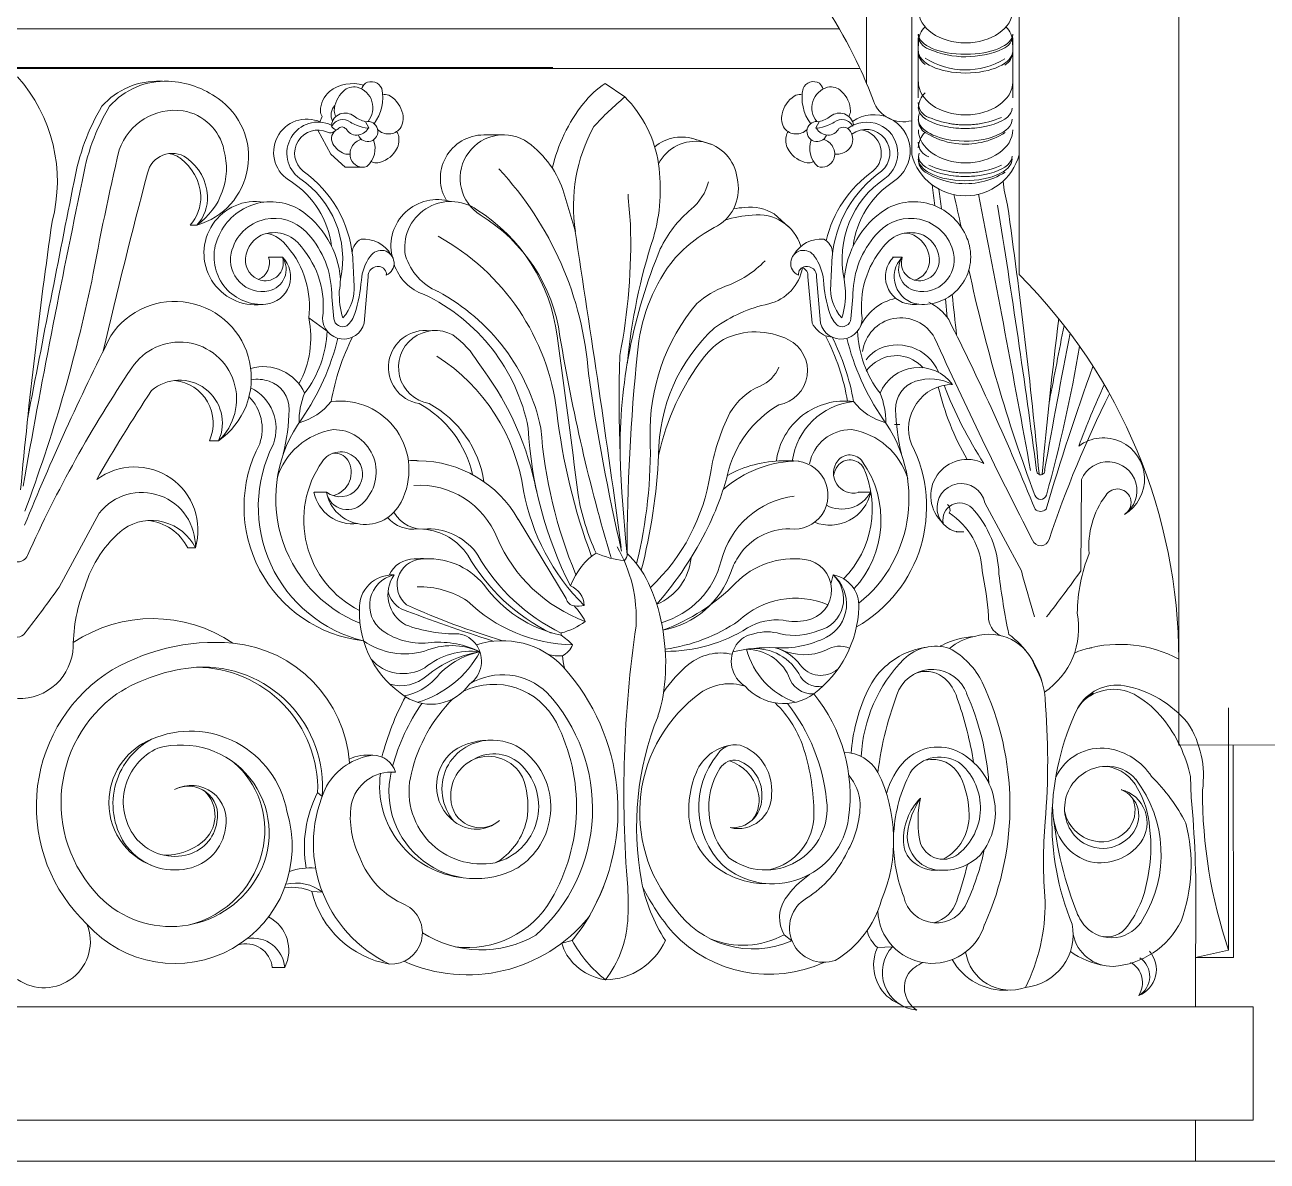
# Model space of a CAD drawing. Header units: millimetres. Extents: x 542654 to 551203, y 315718 to 321804.
# Drawn here: x 550587.9 to 550752, y 320122.6 to 320272.7 of the extents above; entities that cross this region are included whole.
import ezdxf

# ---------------------------------------------------------------- set-up
doc = ezdxf.new("R2010")
doc.units = ezdxf.units.MM
doc.layers.add('cad-block.com', color=250, linetype='Continuous')

msp = doc.modelspace()

# ---------------------------------------------------------------- linework, layer by layer
at = {"layer": 'cad-block.com', "color": 18, "lineweight": 15, "true_color": 0x000000}
msp.add_line((550653.01, 320207.39), (550659.34, 320196.92), dxfattribs=at)
for points in [[(550756.21, 320542.81), (550764.79, 320542.81), (550764.79, 320177.6), (550740.27, 320177.56), (550740.27, 320536.76)], [(550480.63, 320272.2), (550695.44, 320272.2)], [(550705.87, 320263.07), (550705.87, 320271.02)], [(550718.34, 320263.07), (550718.34, 320271.02)], [(550480.63, 320266.95), (550698.18, 320266.95)], [(550657.58, 320267.07), (550483.86, 320267.07)], [(550627.12, 320260.59), (550626.82, 320259.91)], [(550632.87, 320259.92), (550633.28, 320259.1)], [(550692.76, 320259.92), (550692.35, 320259.1)], [(550632.51, 320253.9), (550630.17, 320253.9), (550628.29, 320255.65), (550626.55, 320258.81)], [(550651.1, 320258.18), (550648.48, 320258.18)], [(550675.89, 320257.75), (550678.49, 320256.95)], [(550688.74, 320246.04), (550686.83, 320247.74), (550686.83, 320247.74)], [(550610.58, 320246.27), (550609.68, 320246.27), (550609.68, 320246.27), (550609.68, 320246.27)], [(550621.88, 320242.02), (550620.05, 320242.02)], [(550702.46, 320242.02), (550703.75, 320242.02)], [(550709.46, 320236.52), (550709.7, 320234.04)], [(550627.78, 320232.26), (550625.35, 320233.99)], [(550693.61, 320231.62), (550694.49, 320231.46)], [(550702.73, 320219.9), (550703.43, 320219.9)], [(550613.44, 320217.77), (550612.23, 320217.77)], [(550689.43, 320215.1), (550687.45, 320215.1)], [(550627.69, 320210.98), (550626.05, 320210.98)], [(550697.94, 320210.98), (550699.59, 320210.98)], [(550710.87, 320205.72), (550711.89, 320205.72), (550711.89, 320205.72), (550711.89, 320205.72), (550711.89, 320205.72)], [(550610.38, 320203.6), (550609.36, 320203.6)], [(550694.62, 320200.03), (550694.33, 320198.83)], [(550746.86, 320182.46), (550746.86, 320150.46)], [(550742.49, 320142.96), (550742.49, 320149.49), (550747.51, 320149.49), (550747.46, 320177.57)], [(550627.11, 320170.75), (550626.53, 320171.28)], [(550660.15, 320151.73), (550658.79, 320151.39)], [(550688.15, 320152.5), (550689.18, 320151.7)], [(550700.48, 320150.81), (550702.42, 320150.88)], [(550622.18, 320148.17), (550620.53, 320148.17), (550620.53, 320148.17)], [(550480.63, 320142.96), (550750.09, 320142.96), (550750.09, 320127.99), (550480.63, 320127.99)], [(550742.49, 320127.99), (550742.49, 320122.58)], [(550424.02, 320122.58), (550777.14, 320122.58)]]:
    msp.add_lwpolyline(points, dxfattribs=at)
for points in [[(550705, 320500.35), (550705, 320255.56, 0.765936), (550719.19, 320255.56), (550719.19, 320507.66)], [(550664.94, 320292.97), (550664.94, 320476.91, -0.820864), (550699.03, 320476.91), (550699.03, 320264.99)], [(550644.25, 320294.07, 0.874655), (550658.42, 320296, -1.163134), (550658.42, 320296, 0.274733), (550666.66, 320293.14, 0.223375), (550666.66, 320293.14, -0.265205), (550679.66, 320290.54, -0.114043), (550698.07, 320267.18, -0.018606), (550699.93, 320262.7, 0.388918), (550705, 320260.06, -0.149469)], [(550705.87, 320270.42, -0.204052), (550706.76, 320272.45, -1.230716)], [(550705.87, 320271.45, 0.329104), (550707.27, 320269.51, 1.230716)], [(550718.34, 320271.45, -0.315411), (550717.03, 320269.54, -1.230716)], [(550718.34, 320270.42, 0.204052), (550717.45, 320272.45, 1.230716)], [(550705.87, 320269.2, 0.255078), (550706.78, 320267.5, 1.230716)], [(550706.78, 320268.3, 0.283645), (550717.28, 320268.21, 6.055652)], [(550707.27, 320269.51, 0.209639), (550717.03, 320269.54, 6.055652)], [(550718.34, 320269.2, -0.278993), (550717.28, 320267.4, -1.230716)], [(550586.88, 320265.87, -0.251368), (550591.46, 320246.75, -16.262334)], [(550587.62, 320211.76, -0.008061), (550595.43, 320252.04, -0.096888), (550599.04, 320261.96, -0.22737), (550606.82, 320265.27, -0.147236), (550613.37, 320262.99, -0.635007), (550610.58, 320246.27)], [(550588.24, 320220.84, -0.001524), (550594.36, 320252.04, -0.09068), (550598.03, 320261.96, -0.22737), (550605.81, 320265.27, -0.006582), (550606.03, 320265.28, -0.006582)], [(550632.59, 320264.74, 0.085964), (550632.59, 320264.74, 0.2416), (550628.08, 320263.93, 0.199595), (550626.89, 320261.35, 0.115632), (550627.12, 320260.59, 785794.277615)], [(550632.32, 320264.25, -0.123858), (550632.84, 320265, -0.542119), (550632.84, 320265, -0.461689), (550634.99, 320264.3, -0.216729), (550633.98, 320259.66)], [(550661.63, 320262.32, -0.078463), (550664.51, 320264.99), (550667.12, 320263.2)], [(550693.31, 320264.25, 0.123858), (550692.8, 320265, 0.542119), (550692.8, 320265, 0.461689), (550690.64, 320264.3, 0.216729), (550691.66, 320259.66)], [(550633.18, 320259.95, 0.549679), (550631.75, 320264.47, 0.27418), (550629.91, 320263.93, 0.199595), (550628.71, 320261.35, 0.113338), (550628.94, 320260.61, 785794.277615)], [(550634.45, 320258.89, 0.442894), (550637.43, 320259.03, 0.194733), (550637.76, 320260.97, 0.199595), (550636.14, 320263.31, 0.170967), (550635.24, 320263.51, 785794.277615)], [(550670.88, 320244.58, 0.10721), (550671.55, 320254.34, 0.160835), (550667.12, 320263.2, 0.035314), (550663, 320259.27, -1.723862)], [(550691.18, 320258.89, -0.442894), (550688.2, 320259.03, -0.194733), (550687.87, 320260.97, -0.199595), (550689.49, 320263.31, -0.170967), (550690.39, 320263.51, -785794.277615)], [(550692.45, 320259.95, -0.549679), (550693.89, 320264.47, -0.27418), (550695.73, 320263.93, -0.199595), (550696.92, 320261.35, -0.113338), (550696.69, 320260.61, -785794.277615)], [(550705.87, 320261.71, -0.204052), (550706.76, 320263.74, -1.230716)], [(550587.85, 320208.46, 0.037426), (550596.69, 320238.84, -0.011338), (550600.3, 320256.2, -0.356793), (550608.76, 320261.36, -0.309104), (550614.15, 320256.18, -0.221531), (550614.15, 320256.18, -0.31621), (550610.58, 320246.27, -12.968002)], [(550628.49, 320260.01, -0.317644), (550628.81, 320262.07, 3.778674)], [(550661.63, 320262.32, 0.109678), (550657.52, 320253.79)], [(550705.87, 320262.45, 0.329104), (550707.27, 320260.5, 1.230716)], [(550628.36, 320243.48, -0.089113), (550628.36, 320243.48, 0.219839), (550623.04, 320252.02, -0.97396), (550626.94, 320259.86)], [(550629.55, 320239.12, -0.089113), (550629.55, 320239.12, 0.30739), (550624.16, 320252.43, -0.910784), (550628.33, 320259.48)], [(550628.33, 320259.5, -0.579771), (550631.34, 320260.64)], [(550633.28, 320259.1, -0.414698), (550633.19, 320259.07, -0.054351), (550631.66, 320259.46, -0.055485), (550630.87, 320259.86, 0.474328), (550628.39, 320259.3, -0.582288)], [(550631.34, 320260.64, 0.107457), (550632.87, 320259.92, 1442348.621307)], [(550692.35, 320259.1, 0.414698), (550692.44, 320259.07, 0.054351), (550693.97, 320259.46, 0.055485), (550694.76, 320259.86, -0.474328), (550697.24, 320259.3, 0.582288)], [(550694.29, 320260.64, -0.107457), (550692.76, 320259.92, -1442348.621307)], [(550697.3, 320259.5, 0.579771), (550694.29, 320260.64)], [(550696.09, 320239.12, 0.089113), (550696.09, 320239.12, -0.30739), (550701.47, 320252.43, 1.011924), (550696.56, 320259.03)], [(550697.27, 320243.48, 0.089113), (550697.27, 320243.48, -0.219839), (550702.59, 320252.02, 1.029627), (550697.18, 320259.94)], [(550705.87, 320260.2, 0.255078), (550706.78, 320258.49, 1.230716)], [(550707.27, 320260.5, 0.1464), (550714.19, 320259.68, 0.1464)], [(550716.87, 320260.5, -0.1464), (550709.95, 320259.68, -0.1464)], [(550631.16, 320242.01, 0.21965), (550624.63, 320253.37, -0.883254), (550627.83, 320258.53)], [(550628.79, 320258.67, -0.269828), (550627.83, 320258.53, 4.110013)], [(550628.33, 320259.5, 0.344967), (550629.02, 320258.86, 0.267114), (550629.21, 320258.95, -0.231265), (550629.77, 320259.23, -3.53928)], [(550628.55, 320257.01, -0.469291), (550629.13, 320258.88, -61.692363)], [(550629.77, 320259.23, -0.067529), (550630.24, 320259.03, 0.608971), (550633.19, 320259.07)], [(550636.96, 320258.62, -0.117216), (550637.23, 320257.99, -0.194733), (550636.83, 320256.07, -0.199595), (550634.47, 320254.49, -0.126168), (550633.67, 320254.6)], [(550643.64, 320249.35, -0.59225), (550648.48, 320258.18, -0.59225)], [(550665.3, 320202.28, -0.031982), (550658.54, 320231.56, 0.226137), (550648.01, 320247.6), (550648.01, 320247.6, -0.968726), (550653.87, 320257.47, -0.161307), (550658.93, 320250.95), (550660.5, 320245.67, -0.004584), (550666.64, 320203.66)], [(550663, 320259.27, 0.165342), (550660.59, 320245.42)], [(550688.68, 320258.62, 0.117216), (550688.4, 320257.99, 0.194733), (550688.8, 320256.07, 0.199595), (550691.17, 320254.49, 0.126168), (550691.96, 320254.6)], [(550696.56, 320259.03, 0.308789), (550695.39, 320259.03, -0.608971), (550692.44, 320259.07)], [(550693.7, 320244.2, -0.182775), (550699.87, 320253.37, 0.633904), (550698.42, 320258.85)], [(550694.48, 320242.01, -0.21965), (550701, 320253.37, 0.974736), (550697.09, 320258.26)], [(550694.83, 320255.63, 0.124072), (550695.57, 320255.7, 0.638054), (550696.56, 320259.03, 0.04474), (550696.56, 320259.03, 0.04474)], [(550705.87, 320256.48, -0.204052), (550706.76, 320258.51, -1.230716)], [(550706.78, 320258.49, 0.10847), (550710.81, 320257.04, 6.055652)], [(550717.36, 320258.49, -0.173771), (550710.81, 320257.04, -6.055652)], [(550630.8, 320255.63, -0.124072), (550630.06, 320255.7, -0.174366), (550628.55, 320257.01, -0.04474), (550628.55, 320257.01, -0.04474)], [(550632.31, 320257.58, 0.449595), (550630.93, 320254.96, 0.38723), (550633.03, 320253.99, 0.886133), (550633.03, 320253.99, 0.313382), (550633.9, 320257.52, 785794.277615)], [(550676.57, 320257.54, 0.272681), (550671.05, 320256.6)], [(550673.17, 320241.21, -0.106196), (550679.33, 320246.16, 0.330214), (550681.94, 320252.46, 0.740794), (550671.55, 320254.34, 3.163728)], [(550693.32, 320257.58, -0.449595), (550694.7, 320254.96, -0.38723), (550692.6, 320253.99, -0.886133), (550692.6, 320253.99, -0.313382), (550691.73, 320257.52, -785794.277615)], [(550705.87, 320257.22, 0.329104), (550707.27, 320255.28, 1.230716)], [(550598.19, 320229.59, -0.006566), (550604.05, 320253.13, -0.532715), (550609.21, 320255.15, -0.230921), (550611.97, 320250.11, -0.200704), (550610.58, 320246.27)], [(550606.86, 320255.71, -0.118186), (550608.31, 320255.15, -0.230921), (550611.08, 320250.11, -0.200704), (550609.68, 320246.27)], [(550705.87, 320254.97, 0.255078), (550706.78, 320253.27, 1.230716)], [(550719.19, 320255.56), (550719.19, 320241.95), (550719.19, 320239.74, -0.198608), (550740.27, 320188.92, -15.33169)], [(550666.67, 320203.18, -0.021067), (550662.3, 320226.65, 0.170848), (550650.46, 320253.69)], [(550706.78, 320253.27, 0.10847), (550710.81, 320251.81, 6.055652)], [(550707.27, 320254.17, 0.1464), (550714.19, 320253.34, 0.1464)], [(550716.87, 320254.17, -0.1464), (550709.95, 320253.34, -0.1464)], [(550717.36, 320253.27, -0.173771), (550710.81, 320251.81, -6.055652)], [(550671.79, 320243.12, -0.10725), (550675.86, 320248.36, 0.155827), (550678.16, 320251.98, 6.833505)], [(550708.07, 320248.81, 0.001326), (550707.72, 320251.58)], [(550717.07, 320252.07, 0.039144), (550717.65, 320248.88)], [(550667.4, 320202.74, -0.032939), (550666.43, 320229.02, 0.056907), (550667.84, 320246.39, -0.007846), (550667.53, 320250.36, 0.009538)], [(550708.93, 320248.41, 0.001228), (550708.56, 320251.03)], [(550711.53, 320246.01, 0.011135), (550710.56, 320250.29)], [(550720.7, 320213.84, 0.002589), (550713.84, 320250.34, 0.002589)], [(550619.44, 320249.29, 1.152336), (550619.15, 320235.78, 0.317197)], [(550624.11, 320248.34, 0.459898), (550613.34, 320244.54, 0.041388), (550613.01, 320243.55, 0.041388)], [(550629.55, 320239.12, 0.231049), (550624.11, 320248.34)], [(550636.35, 320242.15, -0.573683), (550644.1, 320249.37, -2.594727)], [(550681.46, 320248.42, -0.02415), (550682.94, 320248.59, -0.171499), (550686.83, 320247.74)], [(550696.09, 320239.12, -0.231049), (550701.52, 320248.34)], [(550701.52, 320248.34, -0.459898), (550712.3, 320244.54, -0.041388), (550712.62, 320243.55, -0.041388)], [(550721.5, 320213.84, 0.006584), (550716.35, 320248.88), (550716.35, 320248.88)], [(550721.82, 320213.4, 0.012721), (550717.65, 320248.88), (550717.65, 320248.88)], [(550587.29, 320211.28, -0.012697), (550591.46, 320246.75), (550591.46, 320246.75)], [(550621.88, 320242.02, -0.529558), (550620.06, 320237.58, -0.542328), (550615.11, 320242.54, -0.296741), (550619.6, 320247.03, -0.256079), (550624.95, 320245.41, -0.181484), (550628.36, 320237.74, 0.011463), (550628.67, 320233.88, 0.529397), (550630.37, 320232.97, 0.287354), (550630.37, 320232.97, -0.172993)], [(550680.32, 320246.91, -0.059979), (550683.94, 320247.59, -0.36159), (550690.37, 320243.47, -0.36159)], [(550703.75, 320242.02, 0.529558), (550705.57, 320237.58, 0.542328), (550710.53, 320242.54, 0.296741), (550706.04, 320247.03, 0.256079), (550700.68, 320245.41, 0.181484), (550697.27, 320237.74, -0.011463), (550696.96, 320233.88, -0.529397), (550695.27, 320232.97, -0.287354), (550695.27, 320232.97, 0.172993)], [(550627.18, 320233.99, 0.21172), (550624.38, 320243.38, 0.354921), (550619.06, 320244.92, 0.3067), (550617.01, 320241.34, 0.370824), (550619.44, 320238.91, 0.534157), (550621.88, 320242.02, 8.530922)], [(550625.35, 320233.99, 0.21172), (550622.55, 320243.38, 0.190567), (550619.86, 320245.17, 0.190567)], [(550698.45, 320233.99, -0.21172), (550701.25, 320243.38, -0.354921), (550706.57, 320244.92, -0.3067), (550708.62, 320241.34, -0.370824), (550706.19, 320238.91, -0.534157), (550703.75, 320242.02, -8.530922)], [(550704.03, 320245.19, -0.21172), (550704.03, 320245.19, -0.139064), (550705.28, 320244.92, -0.3067), (550707.33, 320241.34, -0.319594), (550705.38, 320238.99, -0.534157), (550705.38, 320238.99, -8.530922)], [(550613.01, 320243.55, 0.511766), (550619.7, 320235.8, 0.629067), (550621.88, 320242.02)], [(550636.2, 320242.35, 0.243152), (550636.2, 320242.35, 0.293221), (550632.26, 320244.39, 0.276192), (550631.09, 320242.63, 0.231265)], [(550662.71, 320202.49, -0.060187), (550658.12, 320221.56, 0.241847), (550642.43, 320244.78, 1.902929)], [(550667.44, 320228.07, -0.055702), (550670.88, 320244.58, 0.381708)], [(550689.43, 320242.35, -0.243152), (550689.43, 320242.35, -0.293221), (550693.38, 320244.39, -0.276192), (550694.54, 320242.63, -0.231265)], [(550712.62, 320243.55, -0.511766), (550705.94, 320235.8, -0.629067), (550703.75, 320242.02)], [(550618.69, 320239.07, 0.393732), (550620.05, 320242.02)], [(550631.16, 320242.01, 0.000261), (550631.33, 320238.39, -0.207649), (550629.87, 320233.99, -0.085267), (550629.39, 320237.53, 0.014662), (550629.55, 320239.12, 0.034849)], [(550635.6, 320239.66, 1.365028), (550633.46, 320242.11, 0.139299), (550632.3, 320239, -0.056208), (550631.45, 320234.58, -0.144052), (550630.37, 320232.97, -0.231379)], [(550642.42, 320237.48, -0.220525), (550638.14, 320242.21, -23.912184)], [(550666.48, 320215.87, -0.102031), (550671.79, 320243.12, 7259.273525)], [(550690.03, 320239.66, -1.365028), (550692.17, 320242.11, -0.139299), (550693.33, 320239, 0.056208), (550694.18, 320234.58, 0.144052), (550695.27, 320232.97, 0.231379)], [(550694.48, 320242.01, -0.000261), (550694.3, 320238.39, 0.207649), (550695.76, 320233.99, 0.085267), (550696.25, 320237.53, -0.014662), (550696.09, 320239.12, -0.034849)], [(550705.94, 320235.8, -0.038189), (550704.79, 320235.8, -0.629067), (550702.6, 320242.02)], [(550627.18, 320233.99, 0.882595), (550632.66, 320233.3, 0), (550633.21, 320239.43, -0.486696), (550634.69, 320240.78, -0.415656), (550635.6, 320239.66, 1.136714)], [(550659.91, 320198.58, -0.104453), (550654.35, 320219.44, 0.237807), (550640.6, 320237.09), (550640.6, 320237.09, -0.237232), (550636.62, 320241.11, -0.931198)], [(550668.78, 320229.39, -0.140226), (550673.17, 320241.21, 4.106642)], [(550676.61, 320235.91, -0.095175), (550680.42, 320238.18, 0.111555), (550685.63, 320241.53, 5.93753)], [(550690.57, 320240.66, -0.298802), (550686.11, 320235.86, 0.102903), (550678.94, 320232.67)], [(550698.45, 320233.99, -0.882595), (550692.97, 320233.3, 0), (550692.42, 320239.43, 0.486696), (550690.95, 320240.78, 0.415656), (550690.03, 320239.66, -1.136714)], [(550693.61, 320231.62, -0.150656), (550691.84, 320233.3, 0), (550691.29, 320239.43, 0.341865), (550690.57, 320240.65, 0.415656), (550690.57, 320240.65, -1.136714)], [(550721.26, 320210.58, -0.036692), (550712.55, 320240.36, -0.036692)], [(550710.92, 320231.71, 0.002504), (550710.34, 320237.09, 0.002634)], [(550587.82, 320206.6, -0.019751), (550599.22, 320231.65, -1.208785), (550613.44, 320217.77, 0.803831), (550604.58, 320224.39, 0.017409), (550597.35, 320212.64, 0.020544)], [(550668.65, 320201.53, 0.067942), (550670.45, 320218.22, -0.18379), (550676.61, 320235.91, -2.74434)], [(550702.9, 320236.59, 0.242255), (550698.13, 320232.68)], [(550721.29, 320208.73, 0.019751), (550709.89, 320233.78, 0.131394), (550707.26, 320236.06, 0.131394)], [(550625.35, 320233.99, -0.181124), (550624.05, 320225.29, 2.102585)], [(550698.52, 320229.54, -0.729708), (550708.03, 320231.36, 0.013569), (550720.96, 320204.65)], [(550722.23, 320213.4, -0.007328), (550724.42, 320233.9, -0.007328)], [(550627.78, 320232.26, -0.157589), (550624.8, 320224.05, 2.102585)], [(550646.99, 320213.3, -0.031281), (550646.99, 320213.3, 0.214902), (550639.92, 320222.69, -0.98469), (550641.4, 320232.29, -0.98469)], [(550648.5, 320212.36, -0.030448), (550648.5, 320212.36, 0.232542), (550641.25, 320222.69, -1.177597), (550644.37, 320231.75, -0.113361), (550647.71, 320228.09, -0.110473), (550655.22, 320212.16, 0.026367), (550655.46, 320211.09, 0.083078)], [(550669.27, 320200.66, 0.051493), (550671.56, 320215.88, -0.20904), (550678.94, 320232.67, -0.155737)], [(550680.14, 320231.16, -0.237404), (550688.73, 320231.11, -0.720678), (550687.44, 320222.51, 1.347756)], [(550697.85, 320232.26, 0.157589), (550700.83, 320224.05, -2.102585)], [(550722.56, 320213.88, -0.003616), (550725.91, 320231.99, -0.003616)], [(550723.18, 320222.97, -0.00049), (550725.13, 320233.01, -0.00049)], [(550613.44, 320217.77, 1.127375), (550601.97, 320227.39, 0.042338), (550588.2, 320202.61, 2.309691)], [(550632.12, 320193.66, -0.027462), (550632.12, 320193.66), (550632.12, 320193.66, -0.490067), (550624.45, 320220.67, 0.088107), (550629.21, 320231.31, 0.088107)], [(550628.32, 320222.94, -0.076166), (550631.14, 320231.46, 3.182596)], [(550680.14, 320231.16, 0.087382), (550677.62, 320228.88, 0.111582), (550671.55, 320215.82, 0.111582)], [(550696.53, 320222.94, 0.08037), (550693.61, 320231.62, -3.182596)], [(550697.31, 320222.94, 0.076166), (550694.49, 320231.46, -3.182596)], [(550698.01, 320196.29, 0.027462), (550698.01, 320196.29), (550698.01, 320196.29, 0.401771), (550701.18, 320220.67, -0.088107), (550696.42, 320231.31, -0.088107)], [(550708.53, 320226.82, 0.451401), (550700.22, 320229.66, 0.071092), (550698.97, 320228.47, 0.33448)], [(550722.79, 320210.58, 0.024868), (550727.18, 320230.24, 0.024868)], [(550661.73, 320196.01, -0.152944), (550653.73, 320211.16, 0.217674), (550642.28, 320228.95)], [(550668.78, 320229.39, 0.025973), (550667.4, 320202.86), (550667.4, 320202.86)], [(550706.51, 320227.39, 0.385), (550700.22, 320228.15, 0.071092), (550698.97, 320226.97, 0.33448)], [(550624.8, 320224.05, 0.374431), (550617.69, 320227.32, 0.725274)], [(550680.99, 320221.44, -0.166163), (550684.97, 320224.99, 0.195185), (550687.46, 320227.49, 6.012753)], [(550700.83, 320224.05, -0.581674), (550710.39, 320225.22, -0.725274)], [(550722.76, 320208.73, -0.015432), (550728.94, 320227.6, -0.015432)], [(550612.23, 320217.77, 0.510616), (550607.68, 320225.73, 0.510616)], [(550621.97, 320216.02, 0.053131), (550622.77, 320221.87, 0.33383), (550620.11, 320225.62, 0.140493), (550617.76, 320225.81, 3.125388)], [(550703.66, 320216.02, -0.053131), (550702.86, 320221.87, -0.33383), (550705.52, 320225.62, -0.200886), (550710.39, 320225.22, -3.125388)], [(550617.68, 320224.76, -0.379436), (550620.68, 320217.32, -0.740798)], [(550628.32, 320222.94, -0.157797), (550624.07, 320220.14, -0.10138), (550624.8, 320224.05, -3.471521)], [(550697.31, 320222.94, 0.157797), (550701.57, 320220.14, 0.10138), (550700.83, 320224.05, 3.471521)], [(550710.39, 320225.22, 0.518783), (550704.96, 320217.32, 0.740798)], [(550708.51, 320224.89, 0.072203), (550712.32, 320215.3)], [(550709.28, 320225.1, 0.052299), (550714.53, 320214.76)], [(550731.11, 320223.98, 0.034131), (550723.14, 320204.74)], [(550730.44, 320225.16, 0.019993), (550727.07, 320217.07)], [(550617.46, 320223.6, 0.262784), (550617.46, 320223.6, -0.285755), (550618.87, 320217.37)], [(550628.32, 320222.94, -0.608552), (550637.54, 320209.67, -0.723694), (550627.69, 320210.98, -0.860486)], [(550680.68, 320213.3, 0.031281), (550680.68, 320213.3, -0.208341), (550687.44, 320222.51, -0.208341)], [(550697.31, 320222.94, 0.414473), (550687.12, 320215.09, 0.423693)], [(550697.31, 320222.94, 0.345344), (550689.23, 320215.09, 0.414412)], [(550670.49, 320198.39, 0.167265), (550678.41, 320213.42, -0.079104), (550680.99, 320221.44, 10.717964)], [(550621.16, 320212.78, -0.285721), (550628.6, 320219.24, -0.659885), (550632.74, 320209.8, -0.655759), (550627.69, 320210.98, -2.241637)], [(550704.47, 320212.78, 0.285721), (550697.04, 320219.24, 0.360712), (550691.49, 320214.72, 0.360712)], [(550632.59, 320191.33, -0.034039), (550632.59, 320191.33, -0.527783), (550618.87, 320217.37, -0.5535), (550618.87, 320217.37)], [(550632.59, 320191.33, -0.034039), (550632.59, 320191.33, -0.484352), (550620.68, 320217.32, -0.5535), (550620.68, 320217.32)], [(550697.7, 320193.17, 0.034039), (550697.7, 320193.17, 0.401946), (550704.96, 320217.32, 0.5535), (550704.96, 320217.32)], [(550727.07, 320217.07, -0.022122), (550727.07, 320217.07, -1.054172), (550733.09, 320208.03, 1.28214), (550730.62, 320210.53, 0.182518), (550728.43, 320202.87)], [(550627.13, 320215, -0.460984), (550631.48, 320215.55, -0.961962), (550627.69, 320210.98, -0.865354)], [(550628.54, 320216.12, -0.282373), (550630.5, 320215.2, -0.500674), (550628.65, 320210.54, -0.570817)], [(550698.5, 320215, 0.515214), (550695.22, 320215.11, 0.709758), (550697.93, 320210.92, 0.570817)], [(550597.35, 320212.64, -0.022122), (550597.35, 320212.64, -0.721603), (550610.38, 320203.6, 0.459297), (550600.9, 320206.1, 0.15792), (550595.79, 320198.44)], [(550632.04, 320195.35, -0.457181), (550627.13, 320215)], [(550638.51, 320215.11, -0.061702), (550639.63, 320215.14, -7.839688)], [(550688.89, 320206.11, 1.066013), (550689.4, 320215.1, 5.01846)], [(550698.62, 320214.21, 0.530208), (550695.22, 320214.45, 0.134645), (550694.69, 320213.16, 0.570817)], [(550695.99, 320199.52, 0.034039), (550695.99, 320199.52, 0.312419), (550698.58, 320214.31, 0.5535), (550698.58, 320214.31)], [(550697.37, 320198.2, 0.353627), (550698.5, 320215)], [(550714.53, 320214.76, 0.022122), (550714.53, 320214.76, 0.886259), (550709.16, 320206.89, -0.738782), (550712.94, 320208.9, -0.1826), (550716.52, 320200.14)], [(550722.57, 320213.94, -1.146163), (550721.5, 320213.84, -3.805328)], [(550733.09, 320208.03, 1.337696), (550727.41, 320212.65, 0), (550727.34, 320200.57, 0.345817)], [(550680.68, 320213.3, -0.05008), (550678.11, 320206.4, -0.06423), (550671.33, 320196.16, 0.097252)], [(550610.38, 320203.6, 0.724857), (550597.69, 320208.22, 0), (550592.39, 320198.44, 0.345817)], [(550631.82, 320206.82, -0.391452), (550626.03, 320210.98)], [(550661.87, 320193.9, -0.205055), (550650.23, 320204.92, 0.326908), (550639.25, 320211.86)], [(550692.16, 320207, 0.461618), (550699.6, 320210.98)], [(550693.73, 320209.24, 0.405864), (550699.59, 320210.98)], [(550711.89, 320205.72, -2.246007), (550714.68, 320209.58, 0), (550719.49, 320200.57, -0.345817)], [(550722.79, 320210.58, -0.727286), (550721.26, 320210.58, -15.01189)], [(550671.95, 320193.73, 0.266147), (550679.84, 320201.91, -0.308533), (550689.48, 320210.46, 15.726434)], [(550709.72, 320209.35, -0.384974), (550709.96, 320208.23, -0.238793), (550714.32, 320200.57)], [(550609.36, 320203.6, 0.266072), (550604.05, 320207.22, 0.266072)], [(550639.8, 320206.12, -0.252702), (550635.77, 320207.62)], [(550722.76, 320208.73, -0.417675), (550721.29, 320208.73, 0.325349)], [(550723.14, 320204.74, -0.742268), (550720.96, 320204.65, 443.735523)], [(550588.2, 320202.61, -0.62323), (550585.6, 320202.52, 443.735523)], [(550663.32, 320202.91, 0.073091), (550667.02, 320201.91, 0.239093), (550667.4, 320202.86, -0.002105), (550667.4, 320202.86, -0.035728), (550667.4, 320202.86, 11.056755)], [(550664.57, 320146.54, 0.144462), (550667.48, 320154.29, 0.036311), (550667.48, 320158.76, -0.056388), (550668.58, 320193.3, 0.00893), (550668.58, 320193.3, 0.146695), (550666.08, 320203.76, 2.966604)], [(550675.85, 320202.31, -0.276004), (550671.33, 320196.16)], [(550682.23, 320202.63, 0.068029), (550681.14, 320200.49, -0.269661), (550672.14, 320192.74, -1.793084)], [(550728.43, 320202.87, 0.092008), (550726.87, 320194.98, -0.301371), (550722.53, 320184.56, -96.939635)], [(550650.94, 320191.35, -0.032244), (550638.28, 320196.07, 1.089111), (550638.28, 320196.07, 0.083746), (550638.28, 320196.07, -0.672013), (550640.11, 320202.12), (550640.11, 320202.12, -0.252837), (550648.47, 320198.76, 0.18475), (550658.69, 320192.07)], [(550672.45, 320189.94, 0.143683), (550683.31, 320193.04, -0.16372), (550688.02, 320194.05, 0.093637), (550691.07, 320194.02, 0.857179), (550690.84, 320202.09), (550690.84, 320202.09, 0.236212), (550681.73, 320198.94, -0.1101), (550672.14, 320192.74)], [(550638.14, 320183.95, -0.263178), (550632.05, 320195.46, -0.079631), (550632.05, 320195.46, -0.445392), (550636.62, 320200.03, 0.441876), (550638.13, 320193.45, 0.520374), (550638.13, 320193.45, 0.095058), (550645.18, 320192.25, -0.214438), (550647.5, 320190.8)], [(550636.62, 320200.03, 0.643361), (550635.06, 320192.7, 0.19463), (550641.57, 320191.11, -0.132358), (550647.97, 320189.88, -1.541494)], [(550694.62, 320200.03, -0.533362), (550693.73, 320191.8, -0.13189), (550686.97, 320190.41, 0.071598), (550681.35, 320189.86, 1.541494)], [(550692.07, 320184.32, 0.084135), (550692.07, 320184.32, 0.2251), (550698.02, 320195.76, 0.378896), (550694.62, 320200.03, -0.59869), (550692.71, 320192.68, -0.150676), (550687.68, 320192.25, 0.151464), (550684.15, 320192.25, 0.214438), (550681.82, 320190.8)], [(550714.32, 320200.57, -0.026908), (550715.15, 320194.61, 0.378377), (550715.15, 320194.61, 96.939635)], [(550716.52, 320200.14, 0.018994), (550717.82, 320192.19, -0.166536), (550722.24, 320185.84, 96.939635)], [(550719.49, 320200.57, 0.01179), (550721.23, 320194.5, -25.391163), (550721.23, 320194.5, -3.492006)], [(550727.34, 320200.57, -0.009847), (550722.82, 320194.5, 25.391163), (550722.82, 320194.5, 3.492006)], [(550595.79, 320198.44, 0.092008), (550594.23, 320190.55, -0.414524), (550586.88, 320183.71, -96.939635)], [(550592.39, 320198.44, -0.009847), (550587.88, 320192.37, 25.391163), (550587.88, 320192.37, 3.492006)], [(550660.21, 320190.82, -0.190271), (550646.29, 320196.61, 0.15094), (550639.69, 320198.46)], [(550659.91, 320198.58, -0.308688), (550661.73, 320196.01, -0.103957), (550660.42, 320195.94, -0.304922), (550659.34, 320196.92, 9.012653)], [(550658.7, 320192.37, 0.096266), (550661.87, 320193.9, 0.06567), (550660.42, 320195.94, -94.725032)], [(550672.43, 320190.24, 0.117237), (550682.13, 320193.96, -0.298603), (550693.91, 320196.09)], [(550594.25, 320191.09, -0.30421), (550615.33, 320191.03, -2.509184)], [(550716.72, 320192.03, -0.302315), (550715.15, 320194.61, 134.157073)], [(550587.88, 320192.37, -0.535306), (550585.87, 320192.37, -24.231377)], [(550615.33, 320191.03, 0.164462), (550598.44, 320186.9), (550598.44, 320186.9, 0.47449), (550596.06, 320153.91), (550596.06, 320153.91, 0.807857), (550622.47, 320168.82), (550622.47, 320168.82, 0.481169), (550604.59, 320178.33), (550604.59, 320178.33, 0.453805), (550601.33, 320164.14, 0.289389), (550609.36, 320161.24, 0.0695), (550609.36, 320161.24, 0.317906), (550614.36, 320166.56, 0.643474), (550607.64, 320171.67)], [(550630.75, 320175.19, 0.365046), (550615.33, 320191.03)], [(550632.59, 320191.33, 0.224245), (550640.64, 320189.97, -0.209823), (550647.97, 320189.88, -8.862265)], [(550647.5, 320190.8, -0.413433), (550646.57, 320185.6, -0.14578)], [(550659.11, 320187.73, 0.001901), (550658.97, 320187.89), (550658.97, 320187.89, 0.290022), (550647.5, 320190.8)], [(550658.85, 320189.34, 0.167135), (550660.21, 320190.82, 0.049106), (550658.69, 320192.07, -161947.003626)], [(550681.82, 320190.8, 0.421558), (550682.99, 320185.34, 0.14578)], [(550713.31, 320191.89, 0.112496), (550708.97, 320190.72, 0.028689), (550708.74, 320190.58, -1.904773)], [(550713.31, 320191.89, 0.142353), (550710.01, 320190.32, 2.62619)], [(550721.33, 320187.8, 0.41344), (550713.31, 320191.89, 1.636938)], [(550728.04, 320190.27, -0.192082), (550740.27, 320188.92, -1.350051)], [(550633.58, 320188.91, 0.358483), (550640.67, 320187.77, -0.206814), (550647.97, 320189.88, -0.011054)], [(550637.99, 320184.05, 0.147367), (550642.05, 320186.3, -0.173947), (550647.97, 320189.88, -57.748043)], [(550639.74, 320183.21, 0.196776), (550647.97, 320189.88, 5.231502)], [(550640.96, 320186.71, -0.134328), (550647.97, 320189.88, -6.599534)], [(550656.98, 320189.55, 0.090115), (550658.85, 320189.34, -1.182473)], [(550672.23, 320184.55, -0.078143), (550675.56, 320188.24), (550675.56, 320188.24, -0.22875), (550681.27, 320189.56)], [(550690.08, 320187.01, 0.309317), (550683.18, 320190.22, 6.599534)], [(550689.6, 320183.21, -0.246044), (550683.18, 320190.22, -5.231502)], [(550692.07, 320184.32, -0.351713), (550688.74, 320186.72, 0.285039), (550683.18, 320190.22, 57.748043)], [(550695.22, 320187.57, -0.434127), (550690.26, 320188.16, 0.169184), (550686.97, 320190.41, 0.011054)], [(550696.8, 320190.36, 0.247402), (550693.66, 320190.08, -0.208665), (550687.69, 320190.17, 8.862265)], [(550707.02, 320190.5, 0.154788), (550701.49, 320187.92, 0.107963), (550698.97, 320184.32, 0.089584), (550697.02, 320176.51, 2.17136)], [(550714.31, 320185.85, 0.156745), (550710.01, 320190.32, 1.99593)], [(550726.49, 320189.69, -0.085561), (550728.81, 320190.42, -1.117027)], [(550610.53, 320187.85, 0.121611), (550600, 320184.32), (550600, 320184.32, 0.474844), (550598.34, 320156.92), (550598.34, 320156.92, 0.482937), (550618.76, 320160.48), (550618.76, 320160.48, 0.658115), (550605.43, 320177.15), (550605.43, 320177.15, 0.479747), (550602.4, 320165.42, 0.289389), (550609.07, 320163.01, 0.0695), (550609.07, 320163.01, 0.317906), (550613.23, 320167.43, 0.643474), (550607.64, 320171.67)], [(550627.11, 320170.75, 0.454252), (550610.53, 320187.85)], [(550625.01, 320161.31, -0.164036), (550626.53, 320171.28, 0.420222), (550610.53, 320187.85, 0.595186)], [(550662.3, 320154.79, 0.010001), (550662.3, 320154.79), (550662.3, 320154.79, 0.328026), (550658.97, 320187.89, 0.094831)], [(550698.34, 320176.05, -0.184481), (550703.95, 320188.91)], [(550722.61, 320183.71, 0.13038), (550721.33, 320187.8, 0.481549)], [(550636.06, 320185.6, 0.253456), (550640.96, 320186.71, -1.295273)], [(550655.34, 320152.43), (550655.34, 320152.43, 0.420189), (550656.84, 320184.45), (550656.84, 320184.45, 0.343142), (550646.62, 320185.64, 0.181335)], [(550693.26, 320185.35, -0.362805), (550690.08, 320187.01, 1.295273)], [(550713.16, 320175.3, 0.008639), (550712.97, 320176.43, 0.04176), (550710.85, 320184.18, 0.148208), (550709.06, 320186.58, 0.262427), (550705.42, 320187.01)], [(550638.14, 320183.95, 0.40472), (550646.57, 320185.6, -2.094912)], [(550645.78, 320184.68, -0.407055), (550658.06, 320180.52, -0.255218), (550657.39, 320157.15, -0.301212), (550644.71, 320150.91, -16.404156)], [(550673.59, 320156.15), (550673.59, 320156.15, -0.432861), (550677.1, 320184.45), (550677.1, 320184.45, -0.233459), (550682.99, 320185.34, -0.181335)], [(550692.07, 320184.32, -0.208807), (550696.66, 320167.93), (550696.66, 320167.93, -0.594445), (550680.04, 320161.68), (550680.04, 320161.68, -0.382065), (550679.35, 320176.33, -0.375358), (550682.8, 320177.37, -0.0695), (550682.8, 320177.37, -0.317906), (550686.49, 320171.07, -0.496494), (550681.02, 320166.65)], [(550692.07, 320184.32, -0.385333), (550682.99, 320185.34, 2.094912)], [(550700.53, 320173.95, -0.063613), (550703.31, 320184.86)], [(550741.49, 320180.47, 0.171669), (550733.09, 320185.4, 0.31815), (550726.9, 320182.41, 1.347009)], [(550728.97, 320184.44, 0.098659), (550726.9, 320182.41)], [(550738.19, 320181.05, 0.08197), (550734.78, 320184.04, 0.325183), (550727.83, 320183.53, 1.087577)], [(550635.01, 320175.97, -0.059971), (550638.14, 320183.95)], [(550644.39, 320183.68, 0.138983), (550638.91, 320173.84), (550638.91, 320173.84, 0.551004), (550649.98, 320162.02), (550649.98, 320162.02, 0.579061), (550653.5, 320174.85, 0.342316), (550647.21, 320175.71, 0.0695), (550647.21, 320175.71, 0.317906), (550644.14, 320170.48, 0.643474), (550650.53, 320167.59)], [(550688.59, 320183.05, -0.141473), (550693.76, 320170.22), (550693.76, 320170.22, -0.664156), (550680.83, 320162.68), (550680.83, 320162.68, -0.339835), (550679.66, 320174.46, -0.323788), (550682.1, 320175.52, -0.0695), (550682.1, 320175.52, -0.347419), (550685.18, 320170.48, -0.437695), (550681.02, 320166.65)], [(550686.16, 320161.06, 0.354768), (550692.08, 320168.45, 0.072214), (550690.81, 320176.85, 0.12893), (550686.95, 320183.13, 0.231429)], [(550720.01, 320145.52, 0.118018), (550722.63, 320156.9, -0.041155), (550722.63, 320167.46, 0.041721), (550722.61, 320183.71, 12.046123)], [(550671.49, 320181.39, 0.141182), (550669.29, 320159.62, 0.094091), (550672.46, 320151.73, -0.288639), (550664.57, 320146.54, -0.191732)], [(550726.9, 320182.41, 0.212061), (550726.2, 320153.91, -0.439896), (550720.01, 320145.52)], [(550738.19, 320181.05, -0.114006), (550741.83, 320173.41), (550741.92, 320170.65, -0.026099), (550742.53, 320155.35, -0.001642), (550742.49, 320149.49), (550746.86, 320150.46)], [(550743.41, 320171.61, 0.177943), (550741.49, 320180.47, 0.177943)], [(550604.93, 320161.53, -0.346155), (550599, 320170.7, -0.286216), (550604.59, 320178.33, -5.179218)], [(550649.71, 320178.19, 0.164207), (550644.45, 320176.77, 0.193951), (550644.45, 320176.77, 0.491216), (550644.58, 320167.46, -3.302206)], [(550633.8, 320176.21, 0.234735), (550627.71, 320172.14, 0.41637), (550636.02, 320148.62)], [(550633.8, 320176.21, 0.128468), (550630.7, 320175.71, -0.211314)], [(550630.95, 320169.64, -0.383051), (550636.8, 320173.97, 0.331879), (550633.8, 320176.21, 1.382577)], [(550647.21, 320175.71, -0.38662), (550653.57, 320173.33, -0.120204), (550654.25, 320168.31, -0.19087), (550651.11, 320162.73, -0.083931), (550649.98, 320162.02, -0.856133)], [(550681.04, 320177.54, 0.25583), (550676.56, 320173.99, 0.119239), (550675.58, 320168.03, 0.225387), (550679.47, 320161.21, 0.155258), (550685.75, 320159.25, -2449053.141301)], [(550696.09, 320176.56, -0.274642), (550700.53, 320173.95, -0.217521), (550701.02, 320157.11)], [(550704.13, 320175.51, -0.321703), (550711.26, 320176.64, -0.986375)], [(550736.69, 320173.4, 0.209926), (550730.96, 320177.1, 3.939568)], [(550609.41, 320153.77, 0.300883), (550619.36, 320164.24, 0.264033), (550615.5, 320175.22, 0.921472)], [(550683.94, 320167.65, 0.246481), (550684.64, 320171.6, 0.254861), (550680.93, 320175.46, 5.104743)], [(550701.66, 320171.14, -0.121343), (550704.13, 320175.51)], [(550704.79, 320173.88, -0.436353), (550711.56, 320175.01, -3.0801)], [(550709.17, 320162.47, 0.279973), (550712.59, 320168.37, 0.104047), (550711.43, 320173.38, 0.347374), (550706.79, 320175.57, 0.607493)], [(550734.59, 320173.03, 0.238791), (550730.6, 320174.74, 6.80133)], [(550730.82, 320174.75, -0.240883), (550734.84, 320171.81, -4.829661)], [(550645.74, 320160.03, -0.423714), (550634.82, 320173.8, -0.02608), (550634.82, 320173.8)], [(550698.19, 320169.81, 0.162029), (550696.7, 320173.56, -1.099539), (550696.7, 320173.56, -1.382577)], [(550702.63, 320166.06, -0.103004), (550704.79, 320173.88)], [(550611.57, 320171.5, -0.45798), (550611.26, 320164.71, -0.172411), (550606.19, 320163.01, -0.53691)], [(550730.32, 320152.25, 0.318574), (550733.79, 320154.07, 0.119708), (550736.17, 320160.07, 0.090902), (550736.41, 320166.72, 0.116357), (550734.84, 320171.81, 0.116859)], [(550743.41, 320171.61, 0.083402), (550746.86, 320150.46, -1.397208)], [(550636.02, 320148.62, 0.810121), (550638.08, 320156.46, -0.206533), (550632.11, 320162.69), (550632.11, 320162.69, -0.150831), (550630.95, 320169.64, -0.15188)], [(550694.91, 320149.11, -0.908491), (550691.1, 320157.32, 0.143613), (550696.46, 320163.43), (550696.46, 320163.43, 0.132544), (550698.19, 320169.81, 0.15188)], [(550706.15, 320170.53, 0.211335), (550703.92, 320164.75, 0.213576), (550705.11, 320162.19, 0.21655), (550708.48, 320161.04, -0.961113)], [(550709.06, 320161.03, -0.461719), (550704.44, 320165.93, -0.115634), (550706.15, 320170.53, -20.065313)], [(550734.08, 320170.67, -0.285293), (550733.75, 320166.64, -0.296691), (550729.04, 320164.89, -0.291653), (550725.21, 320168.73, -6.417385)], [(550731.6, 320148.32, 0.266139), (550740.58, 320154.29, 0.151044), (550741.21, 320167.24, 4.474815)], [(550714.59, 320163.75, -0.054818), (550712.37, 320156.92), (550712.37, 320156.92, -0.752427), (550703.94, 320157.56), (550703.94, 320157.56, -0.086815), (550702.59, 320164.28, -0.086815)], [(550622.81, 320160.84, -0.108681), (550626.26, 320161.31)], [(550707.91, 320154.07, 0.253098), (550710.96, 320156.98, 0.01242), (550712.37, 320161.77)], [(550664.62, 320159.78, -0.091188), (550660.15, 320151.73, 0.102051), (550664.57, 320146.54)], [(550678.39, 320151.96, 0.226562), (550688.15, 320152.5, -0.282605), (550688.27, 320157.24, -0.083777), (550691.51, 320160.46, -0.075772)], [(550627.16, 320158.13), (550625.78, 320158.2), (550625.78, 320158.2, 0.146348), (550622.16, 320158.69, 11.409491)], [(550627.16, 320158.13, 0.2239), (550622.34, 320159.18, 0.250594)], [(550636.02, 320148.62, -0.30125), (550625.78, 320158.2, -0.060586), (550625.78, 320158.2, 1.390723)], [(550673.47, 320152.77, -0.062528), (550669.46, 320158.82, 0.967955)], [(550701.02, 320157.11, -0.192101), (550694.91, 320149.11, 2.094912)], [(550617.23, 320151.99, 0.303679), (550617.23, 320151.99, -0.440676), (550622.18, 320148.17, 0.409765), (550620.05, 320154.86, 1.541012)], [(550662.3, 320154.79, -0.338874), (550637.92, 320148.99, -0.272634)], [(550673.59, 320156.15, 0.361247), (550689.18, 320151.7, 0.274088)], [(550596.06, 320153.91, 0.49946), (550596.06, 320153.91, -0.74554), (550586.88, 320146.58, -1.226798)], [(550703.32, 320143.36, -0.351268), (550700.07, 320149.52, -0.060737), (550700.48, 320150.81, -0.162893), (550699.11, 320153.04, 1399.089496)], [(550727.96, 320153.57, 0.510554), (550735.54, 320154.57, -0.596667)], [(550655.34, 320152.43, -0.278118), (550640.36, 320152.76, -0.274088)], [(550673.47, 320152.77, 0.322977), (550693.4, 320148.85, 0.272634)], [(550616.04, 320151.15, -0.473103), (550620.53, 320148.17)], [(550664.57, 320146.54, -0.200238), (550659.78, 320149.35, -0.107815), (550658.79, 320151.39, -0.260177), (550658.79, 320151.39, 3.66496)], [(550706.48, 320148.82, 0.101009), (550704.56, 320147.39, 0.410571), (550705.68, 320142.53, -0.627937), (550702.49, 320150.96, -1.541012)], [(550712.12, 320150.21, -51.364145), (550712.12, 320150.21, 0.469787), (550720.01, 320145.52, 1.226798)], [(550730.48, 320148.42, -0.11263), (550725.96, 320150.27, 0.318197)], [(550735.13, 320149.44, -0.130764), (550735.13, 320149.44, -0.553254), (550734.98, 320144.46, 0.515467), (550736.42, 320150.33, 1.541012)], [(550717.71, 320145.18, -0.287042), (550710.36, 320149.21, 239.0764)], [(550734.98, 320144.46, 0.438192), (550733.89, 320148.85, -4.127219)]]:
    msp.add_lwpolyline(points, format="xyb", dxfattribs=at)
for centre, radius, start, end in [((550633.15, 320258.62), 1.33, 200.9827, 101.9629), ((550692.49, 320258.62), 1.33, 78.0371, 339.0173), ((550644.1, 320243.3), 6.07, 55.1091, 190.3523), ((550635.35, 320228.82), 22.98, 7.0197, 57.8677), ((550629.69, 320213.74), 26.94, 12.2136, 61.7846), ((549487.19, 320066.55), 1182.54, 6.9979, 8.02448), ((550717.32, 320223.86), 61.46, 184.1269, 202.7709), ((550638.23, 320199.71), 15.49, 83.9315, 84.7966), ((550639.78, 320199.92), 15.19, 29.4268, 89.6824), ((550690.15, 320199.92), 15.19, 90.3176, 131.4518), ((550688.07, 320199.92), 15.19, 90.3176, 119.2422), ((550691.65, 320215.91), 31.17, 189.771, 204.6507), ((550640.45, 320210.5), 4.42, 209.4961, 277.824), ((550639.9, 320198.32), 7.78, 33.6766, 85.515), ((550641.17, 320198.26), 7.86, 33.822, 90.918), ((550688.76, 320198.26), 7.86, 89.082, 146.178), ((550668.6, 320215.42), 25.65, 209.9049, 244.0143), ((550669.93, 320215.42), 25.65, 209.9049, 244.0143), ((550639.29, 320198.55), 3.61, 89.8129, 156.0006), ((550640.28, 320187.8), 14.39, 87.4546, 93.9225), ((550639.34, 320198.7), 3.61, 193.3717, 240.6074), ((550709.31, 320381.54), 199.34, 248.9065, 252.5718), ((550708.17, 320184.52), 6.09, 72.3979, 133.8482), ((550707.68, 320182.64), 4.91, 20.9827, 153.0093), ((550679.49, 320169.97), 35.8, 4.0443, 23.7597), ((550679.78, 320169.52), 38.2, 335.8767, 25.315), ((550661.95, 320167.94), 26.41, 145.0454, 165.0259), ((550649.39, 320171.75), 6.45, 87.1455, 221.7733), ((550649.71, 320171.6), 6.59, 45.8762, 90), ((550647.77, 320169.35), 9.55, 302.7138, 46.9182), ((550707.04, 320168.68), 9.01, 321.2546, 62.0627), ((550730.07, 320170.5), 6.66, 82.3059, 155.2842), ((550706.26, 320169.26), 7.82, 309.1741, 47.3933), ((550730.73, 320169.2), 5.54, 91.3789, 219.6473), ((550647.43, 320171.39), 11.48, 166.8781, 298.6577), ((550721.6, 320163.11), 16.35, 328.5267, 37.3816), ((550720.25, 320156.59), 23.51, 26.9394, 45.6391), ((550731.6, 320167.3), 4.49, 323.8222, 76.4761), ((550731.28, 320168.21), 3.72, 318.496, 68.3655), ((550720.59, 320167.51), 14.76, 168.1951, 188.2253), ((550771.2, 320173.02), 47.74, 184.1649, 201.1713), ((550730.47, 320168.63), 6.77, 186.3497, 254.0697), ((550647.48, 320171.08), 4.64, 231.314, 311.1772), ((550709.17, 320165.66), 3.19, 184.6558, 309.6016), ((550730.24, 320168.83), 4.92, 219.9839, 321.1625), ((550726.46, 320165.66), 0.000224, 294.1619, 310.0646), ((550729.91, 320168.66), 6.66, 258.7398, 323.0208), ((550709.28, 320167.73), 6.7, 268.1578, 315.6399), ((550711.2, 320163.2), 0.000224, 229.9354, 245.8381), ((550714.07, 320163.04), 0.00027, 229.9354, 245.8381), ((550728.61, 320162.12), 0.00027, 294.1619, 310.0646), ((550727.16, 320161.08), 27.18, 191.4968, 191.5056), ((550707.72, 320155.91), 7.2, 182.0353, 343.8455), ((550733.54, 320158.26), 7.3, 199.8869, 220.0318), ((550731.48, 320153.57), 5.25, 191.2383, 271.3421)]:
    msp.add_arc(centre, radius, start, end, dxfattribs=at)
for centre, major_axis, ratio, start_param, end_param in [((550712.11, 320274.7), (6.23, 0), 0.700831, 3.141593, 6.283185), ((550712.11, 320265.19), (6.23, 0), 0.700831, 3.141593, 6.283185), ((550712.04, 320261.71), (6.23, 0), 0.430137, 4.467777, 6.283185), ((550712.04, 320260.26), (-6.23, 0), 0.466244, 1.447393, 3.143075), ((550712.11, 320258.85), (6.23, 0), 0.700831, 3.141593, 6.283185), ((550712.04, 320255.37), (6.23, 0), 0.430137, 4.467777, 6.283185), ((550712.04, 320255.03), (-6.23, 0), 0.466244, 1.447393, 3.143075), ((550667.48, 320190.07), (-2.01, 13.64), 0.626881, 0.262298, 0.807881), ((550667.48, 320190.07), (-2.01, 13.64), 0.626881, 1.309796, 1.331756), ((550667.48, 320190.07), (-2.01, 13.64), 0.626881, 1.531684, 1.650106)]:
    msp.add_ellipse(centre, major_axis=major_axis, ratio=ratio, start_param=start_param, end_param=end_param, dxfattribs=at)
at = {"layer": 'cad-block.com', "color": 18, "lineweight": 15, "true_color": 0x000000, "extrusion": (0, 0, -1)}
for centre, major_axis, ratio, start_param, end_param in [((550712.11, 320271.51), (-6.23, 0), 0.430137, 3.141593, 6.283185), ((550712.11, 320269.97), (6.23, 0), 0.687615, 3.141593, 3.332074), ((550712.11, 320269.97), (1.49, -7.78), 0.780976, -1.528988, -1.422133), ((550712.11, 320269.26), (-6.23, 0), 0.466865, 3.141593, 6.283185), ((550712.11, 320261.71), (-6.23, 0), 0.430137, 4.467777, 6.283185), ((550712.11, 320260.17), (6.23, 0), 0.687615, 3.141593, 3.332074), ((550712.11, 320260.26), (-6.23, 0), 0.466865, 4.847432, 6.283185), ((550712.11, 320254.94), (6.23, 0), 0.687615, 3.141593, 3.332074), ((550712.11, 320255.37), (-6.23, 0), 0.430137, 4.467777, 6.283185), ((550712.11, 320255.03), (-6.23, 0), 0.466865, 4.847432, 6.283185), ((550664.96, 320189.99), (-1.24, 14.27), 0.521284, 0.49456, 2.262427)]:
    msp.add_ellipse(centre, major_axis=major_axis, ratio=ratio, start_param=start_param, end_param=end_param, dxfattribs=at)

doc.saveas('drawing.dxf')
